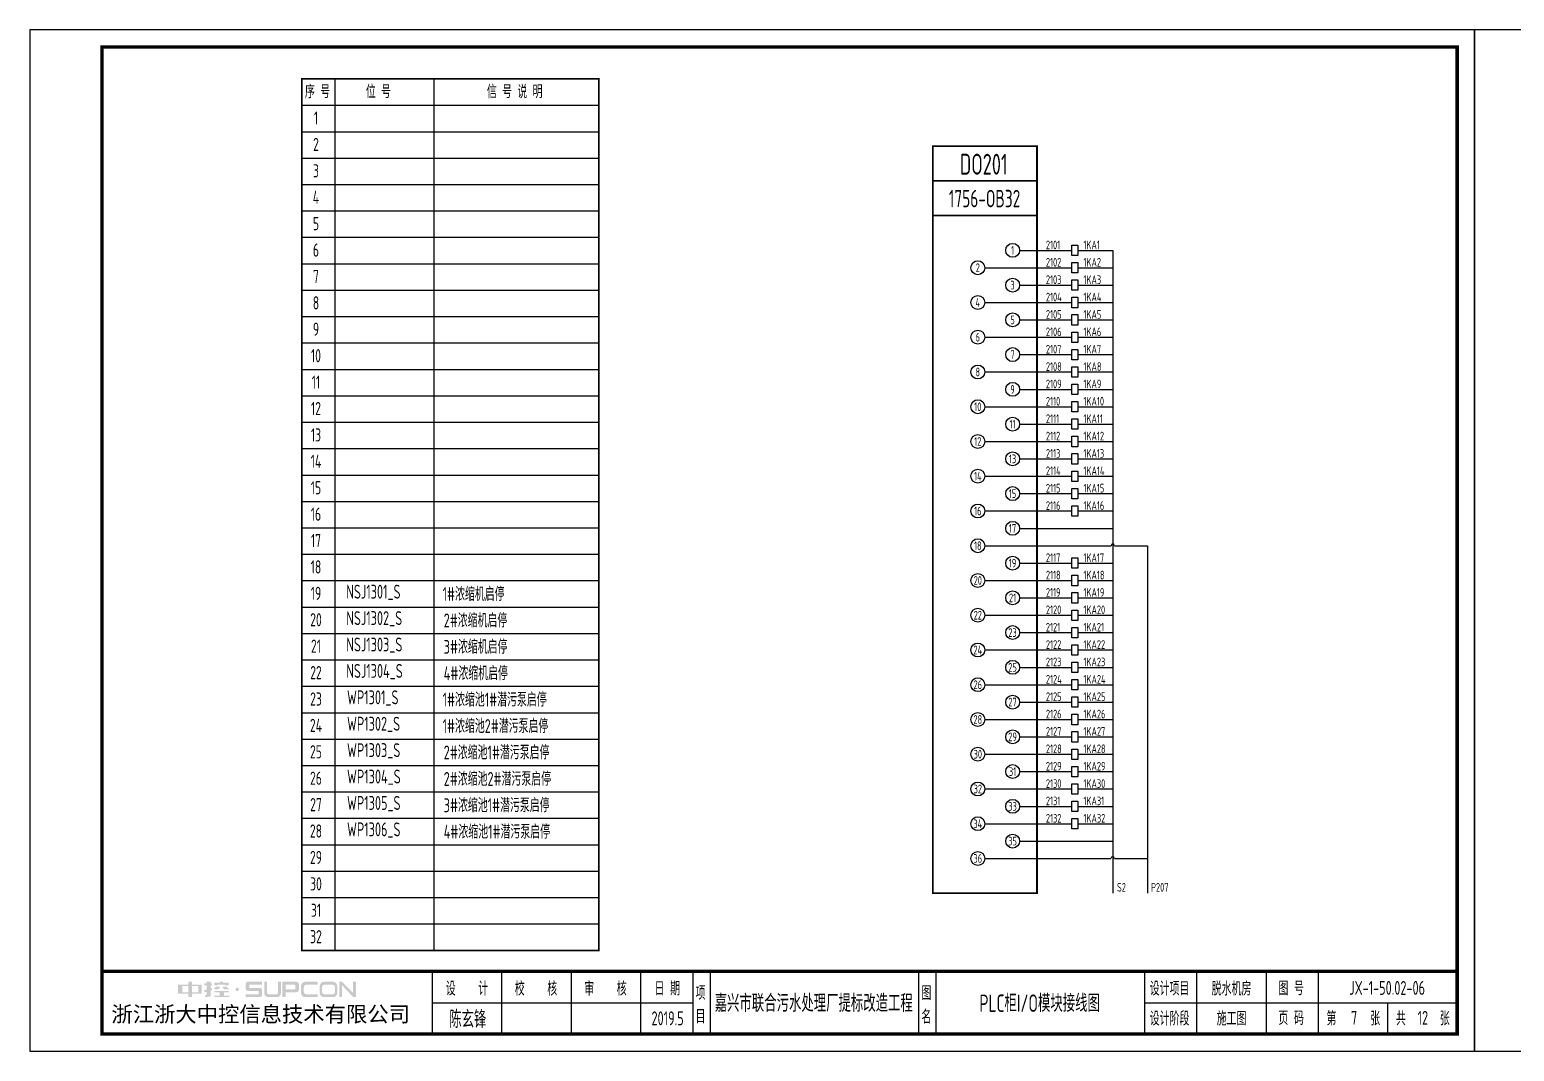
# Model space of a CAD drawing. Header units: millimetres. Extents: x 30557 to 235556, y -116603 to -73383.
# Drawn here: x 85978 to 90250, y -83067 to -80127 of the extents above; entities that cross this region are included whole.
import ezdxf
from ezdxf.enums import TextEntityAlignment as Align

# ---------------------------------------------------------------- set-up
doc = ezdxf.new("R2010")
doc.units = ezdxf.units.MM
doc.layers.add('1', color=3, linetype='Continuous')
doc.layers.add('_Drawing', color=7, linetype='Continuous', lineweight=25)
doc.styles.add('supcon', font='sceie.shx', dxfattribs={"width": 0.75, "height": 40, "bigfont": 'sceic.shx'})
doc.styles.add('Title', font='', dxfattribs={"height": 45})
doc.styles.get('Title').set_extended_font_data('SimHei')

# ---------------------------------------------------------------- blocks, each defined once
blk = doc.blocks.new('中控·SUPCON')
at = {"linetype": 'Continuous'}
h = blk.add_hatch(color=2, dxfattribs=at)
h.dxf.hatch_style = 1
h.paths.add_polyline_path([(34, 33), (20, 33), (20, 37), (15, 37), (15, 36), (15, 33), (0, 33), (0, 20), (13, 20), (15, 20), (15, 15), (20, 15), (20, 20), (22, 20), (34, 20)])
h.paths.add_polyline_path([(20, 30), (20, 31), (29, 31), (29, 22), (20, 22)], flags=16)
h.paths.add_polyline_path([(15, 30), (15, 22), (6, 22), (6, 31), (15, 31)], flags=16)
h.paths.add_polyline_path([(47, 32), (49, 32), (49, 35), (47, 35), (47, 37), (41, 37), (41, 35), (38, 35), (38, 32), (41, 32), (41, 25.8), (38, 25), (38, 22), (41, 22.8), (41, 18.3), (39, 17), (39, 15), (47, 16), (47, 24.5), (49, 25), (49, 28), (47, 27.5)])
h.paths.add_polyline_path([(61, 30), (55, 30), (52, 28), (52, 26), (58, 26)])
h.paths.add_polyline_path([(73, 28), (71, 28), (70, 30), (64, 30), (66, 26), (73, 26)])
h.paths.add_polyline_path([(73, 36), (64.6, 36), (64.6, 37), (60.4, 37), (60.4, 36), (52, 36), (52, 32), (56.8, 32), (56.8, 33.1), (68.2, 33.1), (68.2, 32), (73, 32)])
h.paths.add_polyline_path([(66, 22), (73, 22), (73, 24), (52, 24), (52, 22), (60, 22), (60, 17), (52, 17), (52, 15), (74, 15), (74, 17), (66, 17)])
h.paths.add_polyline_path([(82.7, 26.1, 1), (87.6, 26.1, 1)])
h.paths.add_polyline_path([(118, 28), (103.5, 28, -0.414214), (102.5, 29), (102.5, 32, -0.414214), (103.5, 33), (121, 33), (121, 37), (100.5, 37, 0.414214), (97.5, 34), (97.5, 27, 0.414214), (100.5, 24), (115, 24, -0.414214), (116, 23), (116, 20, -0.414214), (115, 19), (97.5, 19), (97.5, 15), (118, 15, 0.414214), (121, 18), (121, 25, 0.414214)])
h.paths.add_polyline_path([(128, 37), (124, 37), (124, 36), (124, 21, 0.414214), (130, 15), (142, 15, 0.414214), (148, 21), (148, 37), (144, 37), (144, 22, -0.414214), (141, 19), (131, 19, -0.414214), (128, 22)])
h.paths.add_polyline_path([(174, 26), (174, 33, 0.414214), (170, 37), (150, 37), (150, 36), (150, 15), (155, 15), (155, 22), (170, 22, 0.414214)])
h.paths.add_polyline_path([(167, 26), (155, 26), (155, 33), (167, 33, -0.414214), (169, 31), (169, 28, -0.414214)], flags=16)
h.paths.add_polyline_path([(201, 19), (185, 19, -0.414214), (181, 23), (181, 29, -0.414214), (185, 33), (201, 33), (201, 37), (183, 37, 0.414214), (177, 31), (177, 21, 0.414214), (183, 15), (201, 15)])
h.paths.add_polyline_path([(229, 21), (229, 31, 0.414214), (223, 37), (210, 37, 0.414214), (204, 31), (204, 21, 0.414214), (210, 15), (223, 15, 0.414214)])
h.paths.add_polyline_path([(207, 23), (207, 29, -0.414214), (211, 33), (222, 33, -0.414214), (226, 29), (226, 23, -0.414214), (222, 19), (211, 19, -0.414214)], flags=16)
h.paths.add_polyline_path([(236, 32.1), (252, 15), (256, 15), (256, 37), (252, 37), (252, 21), (236, 37), (232, 37), (232, 36), (232, 15), (236, 15)])
h = blk.add_hatch(color=2, dxfattribs=at)
h.dxf.hatch_style = 1
h.paths.add_polyline_path([(34, 33), (20, 33), (20, 37), (15, 37), (15, 36), (15, 33), (0, 33), (0, 20), (13, 20), (15, 20), (15, 15), (20, 15), (20, 20), (22, 20), (34, 20)])
h.paths.add_polyline_path([(20, 30), (20, 31), (29, 31), (29, 22), (20, 22)], flags=16)
h.paths.add_polyline_path([(15, 30), (15, 22), (6, 22), (6, 31), (15, 31)], flags=16)
h.paths.add_polyline_path([(47, 32), (49, 32), (49, 35), (47, 35), (47, 37), (41, 37), (41, 35), (38, 35), (38, 32), (41, 32), (41, 25.8), (38, 25), (38, 22), (41, 22.8), (41, 18.3), (39, 17), (39, 15), (47, 16), (47, 24.5), (49, 25), (49, 28), (47, 27.5)])
h.paths.add_polyline_path([(61, 30), (55, 30), (52, 28), (52, 26), (58, 26)])
h.paths.add_polyline_path([(73, 28), (71, 28), (70, 30), (64, 30), (66, 26), (73, 26)])
h.paths.add_polyline_path([(73, 36), (64.6, 36), (64.6, 37), (60.4, 37), (60.4, 36), (52, 36), (52, 32), (56.8, 32), (56.8, 33.1), (68.2, 33.1), (68.2, 32), (73, 32)])
h.paths.add_polyline_path([(66, 22), (73, 22), (73, 24), (52, 24), (52, 22), (60, 22), (60, 17), (52, 17), (52, 15), (74, 15), (74, 17), (66, 17)])
h.paths.add_polyline_path([(82.7, 26.1, 1), (87.6, 26.1, 1)])
h.paths.add_polyline_path([(118, 28), (103.5, 28, -0.414214), (102.5, 29), (102.5, 32, -0.414214), (103.5, 33), (121, 33), (121, 37), (100.5, 37, 0.414214), (97.5, 34), (97.5, 27, 0.414214), (100.5, 24), (115, 24, -0.414214), (116, 23), (116, 20, -0.414214), (115, 19), (97.5, 19), (97.5, 15), (118, 15, 0.414214), (121, 18), (121, 25, 0.414214)])
h.paths.add_polyline_path([(128, 37), (124, 37), (124, 36), (124, 21, 0.414214), (130, 15), (142, 15, 0.414214), (148, 21), (148, 37), (144, 37), (144, 22, -0.414214), (141, 19), (131, 19, -0.414214), (128, 22)])
h.paths.add_polyline_path([(174, 26), (174, 33, 0.414214), (170, 37), (150, 37), (150, 36), (150, 15), (155, 15), (155, 22), (170, 22, 0.414214)])
h.paths.add_polyline_path([(167, 26), (155, 26), (155, 33), (167, 33, -0.414214), (169, 31), (169, 28, -0.414214)], flags=16)
h.paths.add_polyline_path([(201, 19), (185, 19, -0.414214), (181, 23), (181, 29, -0.414214), (185, 33), (201, 33), (201, 37), (183, 37, 0.414214), (177, 31), (177, 21, 0.414214), (183, 15), (201, 15)])
h.paths.add_polyline_path([(229, 21), (229, 31, 0.414214), (223, 37), (210, 37, 0.414214), (204, 31), (204, 21, 0.414214), (210, 15), (223, 15, 0.414214)])
h.paths.add_polyline_path([(207, 23), (207, 29, -0.414214), (211, 33), (222, 33, -0.414214), (226, 29), (226, 23, -0.414214), (222, 19), (211, 19, -0.414214)], flags=16)
h.paths.add_polyline_path([(236, 32.1), (252, 15), (256, 15), (256, 37), (252, 37), (252, 21), (236, 37), (232, 37), (232, 36), (232, 15), (236, 15)])
h = blk.add_hatch(color=2, dxfattribs=at)
h.dxf.hatch_style = 1
h.paths.add_polyline_path([(34, 33), (20, 33), (20, 37), (15, 37), (15, 36), (15, 33), (0, 33), (0, 20), (13, 20), (15, 20), (15, 15), (20, 15), (20, 20), (22, 20), (34, 20)])
h.paths.add_polyline_path([(20, 30), (20, 31), (29, 31), (29, 22), (20, 22)], flags=16)
h.paths.add_polyline_path([(15, 30), (15, 22), (6, 22), (6, 31), (15, 31)], flags=16)
h.paths.add_polyline_path([(47, 32), (49, 32), (49, 35), (47, 35), (47, 37), (41, 37), (41, 35), (38, 35), (38, 32), (41, 32), (41, 25.8), (38, 25), (38, 22), (41, 22.8), (41, 18.3), (39, 17), (39, 15), (47, 16), (47, 24.5), (49, 25), (49, 28), (47, 27.5)])
h.paths.add_polyline_path([(61, 30), (55, 30), (52, 28), (52, 26), (58, 26)])
h.paths.add_polyline_path([(73, 28), (71, 28), (70, 30), (64, 30), (66, 26), (73, 26)])
h.paths.add_polyline_path([(73, 36), (64.6, 36), (64.6, 37), (60.4, 37), (60.4, 36), (52, 36), (52, 32), (56.8, 32), (56.8, 33.1), (68.2, 33.1), (68.2, 32), (73, 32)])
h.paths.add_polyline_path([(66, 22), (73, 22), (73, 24), (52, 24), (52, 22), (60, 22), (60, 17), (52, 17), (52, 15), (74, 15), (74, 17), (66, 17)])
h.paths.add_polyline_path([(82.7, 26.1, 1), (87.6, 26.1, 1)])
h.paths.add_polyline_path([(118, 28), (103.5, 28, -0.414214), (102.5, 29), (102.5, 32, -0.414214), (103.5, 33), (121, 33), (121, 37), (100.5, 37, 0.414214), (97.5, 34), (97.5, 27, 0.414214), (100.5, 24), (115, 24, -0.414214), (116, 23), (116, 20, -0.414214), (115, 19), (97.5, 19), (97.5, 15), (118, 15, 0.414214), (121, 18), (121, 25, 0.414214)])
h.paths.add_polyline_path([(128, 37), (124, 37), (124, 36), (124, 21, 0.414214), (130, 15), (142, 15, 0.414214), (148, 21), (148, 37), (144, 37), (144, 22, -0.414214), (141, 19), (131, 19, -0.414214), (128, 22)])
h.paths.add_polyline_path([(174, 26), (174, 33, 0.414214), (170, 37), (150, 37), (150, 36), (150, 15), (155, 15), (155, 22), (170, 22, 0.414214)])
h.paths.add_polyline_path([(167, 26), (155, 26), (155, 33), (167, 33, -0.414214), (169, 31), (169, 28, -0.414214)], flags=16)
h.paths.add_polyline_path([(201, 19), (185, 19, -0.414214), (181, 23), (181, 29, -0.414214), (185, 33), (201, 33), (201, 37), (183, 37, 0.414214), (177, 31), (177, 21, 0.414214), (183, 15), (201, 15)])
h.paths.add_polyline_path([(229, 21), (229, 31, 0.414214), (223, 37), (210, 37, 0.414214), (204, 31), (204, 21, 0.414214), (210, 15), (223, 15, 0.414214)])
h.paths.add_polyline_path([(207, 23), (207, 29, -0.414214), (211, 33), (222, 33, -0.414214), (226, 29), (226, 23, -0.414214), (222, 19), (211, 19, -0.414214)], flags=16)
h.paths.add_polyline_path([(236, 32.1), (252, 15), (256, 15), (256, 37), (252, 37), (252, 21), (236, 37), (232, 37), (232, 36), (232, 15), (236, 15)])
h = blk.add_hatch(color=2, dxfattribs=at)
h.dxf.hatch_style = 1
h.paths.add_polyline_path([(34, 33), (20, 33), (20, 37), (15, 37), (15, 36), (15, 33), (0, 33), (0, 20), (13, 20), (15, 20), (15, 15), (20, 15), (20, 20), (22, 20), (34, 20)])
h.paths.add_polyline_path([(20, 30), (20, 31), (29, 31), (29, 22), (20, 22)], flags=16)
h.paths.add_polyline_path([(15, 30), (15, 22), (6, 22), (6, 31), (15, 31)], flags=16)
h.paths.add_polyline_path([(47, 32), (49, 32), (49, 35), (47, 35), (47, 37), (41, 37), (41, 35), (38, 35), (38, 32), (41, 32), (41, 25.8), (38, 25), (38, 22), (41, 22.8), (41, 18.3), (39, 17), (39, 15), (47, 16), (47, 24.5), (49, 25), (49, 28), (47, 27.5)])
h.paths.add_polyline_path([(61, 30), (55, 30), (52, 28), (52, 26), (58, 26)])
h.paths.add_polyline_path([(73, 28), (71, 28), (70, 30), (64, 30), (66, 26), (73, 26)])
h.paths.add_polyline_path([(73, 36), (64.6, 36), (64.6, 37), (60.4, 37), (60.4, 36), (52, 36), (52, 32), (56.8, 32), (56.8, 33.1), (68.2, 33.1), (68.2, 32), (73, 32)])
h.paths.add_polyline_path([(66, 22), (73, 22), (73, 24), (52, 24), (52, 22), (60, 22), (60, 17), (52, 17), (52, 15), (74, 15), (74, 17), (66, 17)])
h.paths.add_polyline_path([(82.7, 26.1, 1), (87.6, 26.1, 1)])
h.paths.add_polyline_path([(118, 28), (103.5, 28, -0.414214), (102.5, 29), (102.5, 32, -0.414214), (103.5, 33), (121, 33), (121, 37), (100.5, 37, 0.414214), (97.5, 34), (97.5, 27, 0.414214), (100.5, 24), (115, 24, -0.414214), (116, 23), (116, 20, -0.414214), (115, 19), (97.5, 19), (97.5, 15), (118, 15, 0.414214), (121, 18), (121, 25, 0.414214)])
h.paths.add_polyline_path([(128, 37), (124, 37), (124, 36), (124, 21, 0.414214), (130, 15), (142, 15, 0.414214), (148, 21), (148, 37), (144, 37), (144, 22, -0.414214), (141, 19), (131, 19, -0.414214), (128, 22)])
h.paths.add_polyline_path([(174, 26), (174, 33, 0.414214), (170, 37), (150, 37), (150, 36), (150, 15), (155, 15), (155, 22), (170, 22, 0.414214)])
h.paths.add_polyline_path([(167, 26), (155, 26), (155, 33), (167, 33, -0.414214), (169, 31), (169, 28, -0.414214)], flags=16)
h.paths.add_polyline_path([(201, 19), (185, 19, -0.414214), (181, 23), (181, 29, -0.414214), (185, 33), (201, 33), (201, 37), (183, 37, 0.414214), (177, 31), (177, 21, 0.414214), (183, 15), (201, 15)])
h.paths.add_polyline_path([(229, 21), (229, 31, 0.414214), (223, 37), (210, 37, 0.414214), (204, 31), (204, 21, 0.414214), (210, 15), (223, 15, 0.414214)])
h.paths.add_polyline_path([(207, 23), (207, 29, -0.414214), (211, 33), (222, 33, -0.414214), (226, 29), (226, 23, -0.414214), (222, 19), (211, 19, -0.414214)], flags=16)
h.paths.add_polyline_path([(236, 32.1), (252, 15), (256, 15), (256, 37), (252, 37), (252, 21), (236, 37), (232, 37), (232, 36), (232, 15), (236, 15)])
h = blk.add_hatch(color=2, dxfattribs=at)
h.dxf.hatch_style = 1
h.paths.add_polyline_path([(34, 33), (20, 33), (20, 37), (15, 37), (15, 36), (15, 33), (0, 33), (0, 20), (13, 20), (15, 20), (15, 15), (20, 15), (20, 20), (22, 20), (34, 20)])
h.paths.add_polyline_path([(20, 30), (20, 31), (29, 31), (29, 22), (20, 22)], flags=16)
h.paths.add_polyline_path([(15, 30), (15, 22), (6, 22), (6, 31), (15, 31)], flags=16)
h.paths.add_polyline_path([(47, 32), (49, 32), (49, 35), (47, 35), (47, 37), (41, 37), (41, 35), (38, 35), (38, 32), (41, 32), (41, 25.8), (38, 25), (38, 22), (41, 22.8), (41, 18.3), (39, 17), (39, 15), (47, 16), (47, 24.5), (49, 25), (49, 28), (47, 27.5)])
h.paths.add_polyline_path([(61, 30), (55, 30), (52, 28), (52, 26), (58, 26)])
h.paths.add_polyline_path([(73, 28), (71, 28), (70, 30), (64, 30), (66, 26), (73, 26)])
h.paths.add_polyline_path([(73, 36), (64.6, 36), (64.6, 37), (60.4, 37), (60.4, 36), (52, 36), (52, 32), (56.8, 32), (56.8, 33.1), (68.2, 33.1), (68.2, 32), (73, 32)])
h.paths.add_polyline_path([(66, 22), (73, 22), (73, 24), (52, 24), (52, 22), (60, 22), (60, 17), (52, 17), (52, 15), (74, 15), (74, 17), (66, 17)])
h.paths.add_polyline_path([(82.7, 26.1, 1), (87.6, 26.1, 1)])
h.paths.add_polyline_path([(118, 28), (103.5, 28, -0.414214), (102.5, 29), (102.5, 32, -0.414214), (103.5, 33), (121, 33), (121, 37), (100.5, 37, 0.414214), (97.5, 34), (97.5, 27, 0.414214), (100.5, 24), (115, 24, -0.414214), (116, 23), (116, 20, -0.414214), (115, 19), (97.5, 19), (97.5, 15), (118, 15, 0.414214), (121, 18), (121, 25, 0.414214)])
h.paths.add_polyline_path([(128, 37), (124, 37), (124, 36), (124, 21, 0.414214), (130, 15), (142, 15, 0.414214), (148, 21), (148, 37), (144, 37), (144, 22, -0.414214), (141, 19), (131, 19, -0.414214), (128, 22)])
h.paths.add_polyline_path([(174, 26), (174, 33, 0.414214), (170, 37), (150, 37), (150, 36), (150, 15), (155, 15), (155, 22), (170, 22, 0.414214)])
h.paths.add_polyline_path([(167, 26), (155, 26), (155, 33), (167, 33, -0.414214), (169, 31), (169, 28, -0.414214)], flags=16)
h.paths.add_polyline_path([(201, 19), (185, 19, -0.414214), (181, 23), (181, 29, -0.414214), (185, 33), (201, 33), (201, 37), (183, 37, 0.414214), (177, 31), (177, 21, 0.414214), (183, 15), (201, 15)])
h.paths.add_polyline_path([(229, 21), (229, 31, 0.414214), (223, 37), (210, 37, 0.414214), (204, 31), (204, 21, 0.414214), (210, 15), (223, 15, 0.414214)])
h.paths.add_polyline_path([(207, 23), (207, 29, -0.414214), (211, 33), (222, 33, -0.414214), (226, 29), (226, 23, -0.414214), (222, 19), (211, 19, -0.414214)], flags=16)
h.paths.add_polyline_path([(236, 32.1), (252, 15), (256, 15), (256, 37), (252, 37), (252, 21), (236, 37), (232, 37), (232, 36), (232, 15), (236, 15)])
h = blk.add_hatch(color=2, dxfattribs=at)
h.dxf.hatch_style = 1
h.paths.add_polyline_path([(34, 33), (20, 33), (20, 37), (15, 37), (15, 36), (15, 33), (0, 33), (0, 20), (13, 20), (15, 20), (15, 15), (20, 15), (20, 20), (22, 20), (34, 20)])
h.paths.add_polyline_path([(20, 30), (20, 31), (29, 31), (29, 22), (20, 22)], flags=16)
h.paths.add_polyline_path([(15, 30), (15, 22), (6, 22), (6, 31), (15, 31)], flags=16)
h.paths.add_polyline_path([(47, 32), (49, 32), (49, 35), (47, 35), (47, 37), (41, 37), (41, 35), (38, 35), (38, 32), (41, 32), (41, 25.8), (38, 25), (38, 22), (41, 22.8), (41, 18.3), (39, 17), (39, 15), (47, 16), (47, 24.5), (49, 25), (49, 28), (47, 27.5)])
h.paths.add_polyline_path([(61, 30), (55, 30), (52, 28), (52, 26), (58, 26)])
h.paths.add_polyline_path([(73, 28), (71, 28), (70, 30), (64, 30), (66, 26), (73, 26)])
h.paths.add_polyline_path([(73, 36), (64.6, 36), (64.6, 37), (60.4, 37), (60.4, 36), (52, 36), (52, 32), (56.8, 32), (56.8, 33.1), (68.2, 33.1), (68.2, 32), (73, 32)])
h.paths.add_polyline_path([(66, 22), (73, 22), (73, 24), (52, 24), (52, 22), (60, 22), (60, 17), (52, 17), (52, 15), (74, 15), (74, 17), (66, 17)])
h.paths.add_polyline_path([(82.7, 26.1, 1), (87.6, 26.1, 1)])
h.paths.add_polyline_path([(118, 28), (103.5, 28, -0.414214), (102.5, 29), (102.5, 32, -0.414214), (103.5, 33), (121, 33), (121, 37), (100.5, 37, 0.414214), (97.5, 34), (97.5, 27, 0.414214), (100.5, 24), (115, 24, -0.414214), (116, 23), (116, 20, -0.414214), (115, 19), (97.5, 19), (97.5, 15), (118, 15, 0.414214), (121, 18), (121, 25, 0.414214)])
h.paths.add_polyline_path([(128, 37), (124, 37), (124, 36), (124, 21, 0.414214), (130, 15), (142, 15, 0.414214), (148, 21), (148, 37), (144, 37), (144, 22, -0.414214), (141, 19), (131, 19, -0.414214), (128, 22)])
h.paths.add_polyline_path([(174, 26), (174, 33, 0.414214), (170, 37), (150, 37), (150, 36), (150, 15), (155, 15), (155, 22), (170, 22, 0.414214)])
h.paths.add_polyline_path([(167, 26), (155, 26), (155, 33), (167, 33, -0.414214), (169, 31), (169, 28, -0.414214)], flags=16)
h.paths.add_polyline_path([(201, 19), (185, 19, -0.414214), (181, 23), (181, 29, -0.414214), (185, 33), (201, 33), (201, 37), (183, 37, 0.414214), (177, 31), (177, 21, 0.414214), (183, 15), (201, 15)])
h.paths.add_polyline_path([(229, 21), (229, 31, 0.414214), (223, 37), (210, 37, 0.414214), (204, 31), (204, 21, 0.414214), (210, 15), (223, 15, 0.414214)])
h.paths.add_polyline_path([(207, 23), (207, 29, -0.414214), (211, 33), (222, 33, -0.414214), (226, 29), (226, 23, -0.414214), (222, 19), (211, 19, -0.414214)], flags=16)
h.paths.add_polyline_path([(236, 32.1), (252, 15), (256, 15), (256, 37), (252, 37), (252, 21), (236, 37), (232, 37), (232, 36), (232, 15), (236, 15)])
blk = doc.blocks.new('supcon图框')
at = {"linetype": 'Continuous'}
for p, q in [((6145.7, 4361.7), (1987.7, 4361.7)), ((1987.7, 4361.7), (1987.7, 1421.7)), ((6145.7, 1421.7), (6145.7, 4361.7)), ((1987.7, 1421.7), (6145.7, 1421.7))]:
    blk.add_line(p, q, dxfattribs=at)
for p, q in [((3145.7, 1651.7), (3145.7, 1471.7)), ((3345.7, 1651.7), (3345.7, 1471.7)), ((3545.7, 1651.7), (3545.7, 1471.7)), ((3745.7, 1651.7), (3745.7, 1471.7)), ((3895.7, 1651.7), (3895.7, 1471.7)), ((3945.7, 1651.7), (3945.7, 1471.7)), ((4545.7, 1651.7), (4545.7, 1471.7)), ((4595.7, 1651.7), (4595.7, 1471.7)), ((5195.7, 1651.7), (5195.7, 1471.7)), ((5345.7, 1651.7), (5345.7, 1471.7)), ((5545.7, 1651.7), (5545.7, 1471.7)), ((5695.7, 1651.7), (5695.7, 1471.7)), ((3145.7, 1561.7), (3895.7, 1561.7)), ((5195.7, 1561.7), (6095.7, 1561.7)), ((5895.7, 1561.7), (5895.7, 1471.7))]:
    blk.add_line(p, q)
at = {"linetype": 'Continuous', "const_width": 10}
blk.add_lwpolyline([(2195.7, 4311.7), (6095.7, 4311.7), (6095.7, 1471.7), (2195.7, 1471.7)], close=True, dxfattribs=at)
blk.add_lwpolyline([(2195.7, 1651.7), (6095.7, 1651.7)], dxfattribs=at)
at = {"linetype": 'Continuous', "xscale": 2, "yscale": 2, "zscale": 2}
blk.add_blockref('中控·SUPCON', (2414.6, 1547.7), dxfattribs=at)
at = {"style": 'supcon', "width": 0.75}
for s, p in [('设    计', (3246.2, 1604.2)), ('校    核', (3444.8, 1604.2)), ('审    核', (3644.5, 1604.2)), ('日 期', (3822.5, 1604.2)), ('设计项目', (5268, 1604.2)), ('图 号', (5618, 1604.2)), ('项', (3918.2, 1590.7)), ('图', (4568.2, 1590.7)), ('目', (3918.2, 1522.9)), ('名', (4568.2, 1522.9)), ('设计阶段', (5268, 1518.1)), ('施工图', (5446.5, 1518.1)), ('页 码', (5618, 1518.1)), ('第      张', (5797, 1518.1)), ('共      张', (5997, 1518.1))]:
    blk.add_text(s, height=40, dxfattribs=at).set_placement(p, align=Align.MIDDLE)
at = {"style": 'Title'}
blk.add_text('浙江浙大中控信息技术有限公司', height=45, dxfattribs=at).set_placement((2222.8, 1506.2))
blk = doc.blocks.new('1756-OB32')
at = {"linetype": 'Continuous'}
for p, q in [((13708.2, 29269.5), (13858.2, 29269.5)), ((13608.2, 29219.5), (13858.2, 29219.5)), ((13708.2, 29169.5), (13858.2, 29169.5)), ((13608.2, 29119.5), (13858.2, 29119.5)), ((13708.2, 29069.5), (13858.2, 29069.5)), ((13608.2, 29019.5), (13858.2, 29019.5)), ((13708.2, 28969.5), (13858.2, 28969.5)), ((13608.2, 28919.5), (13858.2, 28919.5)), ((13708.2, 28869.5), (13858.2, 28869.5)), ((13608.2, 28819.5), (13858.2, 28819.5)), ((13708.2, 28769.5), (13858.2, 28769.5)), ((13608.2, 28719.5), (13858.2, 28719.5)), ((13708.2, 28669.5), (13858.2, 28669.5)), ((13608.2, 28619.5), (13858.2, 28619.5)), ((13708.2, 28569.5), (13858.2, 28569.5)), ((13608.2, 28519.5), (13858.2, 28519.5)), ((13708.2, 28369.5), (13858.2, 28369.5)), ((13608.2, 28319.5), (13858.2, 28319.5)), ((13708.2, 28269.5), (13858.2, 28269.5)), ((13608.2, 28219.5), (13858.2, 28219.5)), ((13708.2, 28169.5), (13858.2, 28169.5)), ((13608.2, 28119.5), (13858.2, 28119.5)), ((13708.2, 28069.5), (13858.2, 28069.5)), ((13608.2, 28019.5), (13858.2, 28019.5)), ((13708.2, 27969.5), (13858.2, 27969.5)), ((13608.2, 27919.5), (13858.2, 27919.5)), ((13708.2, 27869.5), (13858.2, 27869.5)), ((13608.2, 27819.5), (13858.2, 27819.5)), ((13708.2, 27769.5), (13858.2, 27769.5)), ((13608.2, 27719.5), (13858.2, 27719.5)), ((13708.2, 27669.5), (13858.2, 27669.5)), ((13608.2, 27619.5), (13858.2, 27619.5))]:
    blk.add_line(p, q, dxfattribs=at)
at = {"color": 5, "linetype": 'Continuous'}
for p, q in [((13876.2, 29269.5), (13976.2, 29269.5)), ((13976.2, 29269.5), (13976.2, 27419.5)), ((13876.2, 29219.5), (13976.2, 29219.5)), ((13876.2, 29169.5), (13976.2, 29169.5)), ((13876.2, 29119.5), (13976.2, 29119.5)), ((13876.2, 29069.5), (13976.2, 29069.5)), ((13876.2, 29019.5), (13976.2, 29019.5)), ((13876.2, 28969.5), (13976.2, 28969.5)), ((13876.2, 28919.5), (13976.2, 28919.5)), ((13876.2, 28869.5), (13976.2, 28869.5)), ((13876.2, 28819.5), (13976.2, 28819.5)), ((13876.2, 28769.5), (13976.2, 28769.5)), ((13876.2, 28719.5), (13976.2, 28719.5)), ((13876.2, 28669.5), (13976.2, 28669.5)), ((13876.2, 28619.5), (13976.2, 28619.5)), ((13876.2, 28569.5), (13976.2, 28569.5)), ((13876.2, 28519.5), (13976.2, 28519.5)), ((13708.2, 28469.5), (13976.2, 28469.5)), ((13876.2, 28369.5), (13976.2, 28369.5)), ((13876.2, 28319.5), (13976.2, 28319.5)), ((13876.2, 28269.5), (13976.2, 28269.5)), ((13876.2, 28219.5), (13976.2, 28219.5)), ((13876.2, 28169.5), (13976.2, 28169.5)), ((13876.2, 28119.5), (13976.2, 28119.5)), ((13876.2, 28069.5), (13976.2, 28069.5)), ((13876.2, 28019.5), (13976.2, 28019.5)), ((13876.2, 27969.5), (13976.2, 27969.5)), ((13876.2, 27919.5), (13976.2, 27919.5)), ((13876.2, 27869.5), (13976.2, 27869.5)), ((13876.2, 27819.5), (13976.2, 27819.5)), ((13876.2, 27769.5), (13976.2, 27769.5)), ((13876.2, 27719.5), (13976.2, 27719.5)), ((13876.2, 27669.5), (13976.2, 27669.5)), ((13876.2, 27619.5), (13976.2, 27619.5)), ((13708.2, 27569.5), (13976.2, 27569.5))]:
    blk.add_line(p, q, dxfattribs=at)
at = {"color": 37, "linetype": 'Continuous'}
for p, q in [((13981.2, 28419.5), (14076.2, 28419.5)), ((14076.2, 28419.5), (14076.2, 27419.5)), ((13608.2, 27519.5), (13971.2, 27519.5)), ((13981.2, 27519.5), (14076.2, 27519.5))]:
    blk.add_line(p, q, dxfattribs=at)
at = {"linetype": 'Continuous', "const_width": 5}
blk.add_lwpolyline([(13458.2, 29569.5), (13758.2, 29569.5), (13758.2, 27419.5), (13458.2, 27419.5)], close=True, dxfattribs=at)
for points in [[(13458.2, 29469.5), (13758.2, 29469.5)], [(13458.2, 29369.5), (13758.2, 29369.5)]]:
    blk.add_lwpolyline(points, dxfattribs=at)
at = {"linetype": 'Continuous'}
for points in [[(13858.2, 29284.5), (13876.2, 29284.5), (13876.2, 29254.5), (13858.2, 29254.5)], [(13858.2, 29234.5), (13876.2, 29234.5), (13876.2, 29204.5), (13858.2, 29204.5)], [(13858.2, 29184.5), (13876.2, 29184.5), (13876.2, 29154.5), (13858.2, 29154.5)], [(13858.2, 29134.5), (13876.2, 29134.5), (13876.2, 29104.5), (13858.2, 29104.5)], [(13858.2, 29084.5), (13876.2, 29084.5), (13876.2, 29054.5), (13858.2, 29054.5)], [(13858.2, 29034.5), (13876.2, 29034.5), (13876.2, 29004.5), (13858.2, 29004.5)], [(13858.2, 28984.5), (13876.2, 28984.5), (13876.2, 28954.5), (13858.2, 28954.5)], [(13858.2, 28934.5), (13876.2, 28934.5), (13876.2, 28904.5), (13858.2, 28904.5)], [(13858.2, 28884.5), (13876.2, 28884.5), (13876.2, 28854.5), (13858.2, 28854.5)], [(13858.2, 28834.5), (13876.2, 28834.5), (13876.2, 28804.5), (13858.2, 28804.5)], [(13858.2, 28784.5), (13876.2, 28784.5), (13876.2, 28754.5), (13858.2, 28754.5)], [(13858.2, 28734.5), (13876.2, 28734.5), (13876.2, 28704.5), (13858.2, 28704.5)], [(13858.2, 28684.5), (13876.2, 28684.5), (13876.2, 28654.5), (13858.2, 28654.5)], [(13858.2, 28634.5), (13876.2, 28634.5), (13876.2, 28604.5), (13858.2, 28604.5)], [(13858.2, 28584.5), (13876.2, 28584.5), (13876.2, 28554.5), (13858.2, 28554.5)], [(13858.2, 28534.5), (13876.2, 28534.5), (13876.2, 28504.5), (13858.2, 28504.5)], [(13858.2, 28384.5), (13876.2, 28384.5), (13876.2, 28354.5), (13858.2, 28354.5)], [(13858.2, 28334.5), (13876.2, 28334.5), (13876.2, 28304.5), (13858.2, 28304.5)], [(13858.2, 28284.5), (13876.2, 28284.5), (13876.2, 28254.5), (13858.2, 28254.5)], [(13858.2, 28234.5), (13876.2, 28234.5), (13876.2, 28204.5), (13858.2, 28204.5)], [(13858.2, 28184.5), (13876.2, 28184.5), (13876.2, 28154.5), (13858.2, 28154.5)], [(13858.2, 28134.5), (13876.2, 28134.5), (13876.2, 28104.5), (13858.2, 28104.5)], [(13858.2, 28084.5), (13876.2, 28084.5), (13876.2, 28054.5), (13858.2, 28054.5)], [(13858.2, 28034.5), (13876.2, 28034.5), (13876.2, 28004.5), (13858.2, 28004.5)], [(13858.2, 27984.5), (13876.2, 27984.5), (13876.2, 27954.5), (13858.2, 27954.5)], [(13858.2, 27934.5), (13876.2, 27934.5), (13876.2, 27904.5), (13858.2, 27904.5)], [(13858.2, 27884.5), (13876.2, 27884.5), (13876.2, 27854.5), (13858.2, 27854.5)], [(13858.2, 27834.5), (13876.2, 27834.5), (13876.2, 27804.5), (13858.2, 27804.5)], [(13858.2, 27784.5), (13876.2, 27784.5), (13876.2, 27754.5), (13858.2, 27754.5)], [(13858.2, 27734.5), (13876.2, 27734.5), (13876.2, 27704.5), (13858.2, 27704.5)], [(13858.2, 27684.5), (13876.2, 27684.5), (13876.2, 27654.5), (13858.2, 27654.5)], [(13858.2, 27634.5), (13876.2, 27634.5), (13876.2, 27604.5), (13858.2, 27604.5)]]:
    blk.add_lwpolyline(points, close=True, dxfattribs=at)
at = {"lineweight": -3}
for centre in [(13688.2, 29269.5), (13588.2, 29219.5), (13688.2, 29169.5), (13588.2, 29119.5), (13688.2, 29069.5), (13588.2, 29019.5), (13688.2, 28969.5), (13588.2, 28919.5), (13688.2, 28869.5), (13588.2, 28819.5), (13688.2, 28769.5), (13588.2, 28719.5), (13688.2, 28669.5), (13588.2, 28619.5), (13688.2, 28569.5), (13588.2, 28519.5), (13688.2, 28469.5), (13588.2, 28419.5), (13688.2, 28369.5), (13588.2, 28319.5), (13688.2, 28269.5), (13588.2, 28219.5), (13688.2, 28169.5), (13588.2, 28119.5), (13688.2, 28069.5), (13588.2, 28019.5), (13688.2, 27969.5), (13588.2, 27919.5), (13688.2, 27869.5), (13588.2, 27819.5), (13688.2, 27769.5), (13588.2, 27719.5), (13688.2, 27669.5), (13588.2, 27619.5), (13688.2, 27569.5), (13588.2, 27519.5)]:
    blk.add_circle(centre, 20, dxfattribs=at)
at = {"color": 37, "linetype": 'Continuous'}
blk.add_arc((13976.2, 27519.5), 5, 0, 180, dxfattribs=at)
at = {"color": 7, "style": 'supcon', "width": 0.75}
blk.add_text('1756-OB32', height=50, dxfattribs=at).set_placement((13607.3, 29418.6), align=Align.MIDDLE)
at = {"style": 'supcon', "width": 0.75}
for s, p in [('1', (13687.9, 29269.5)), ('2', (13587.9, 29219.5)), ('3', (13687.9, 29169.5)), ('4', (13587.9, 29119.5)), ('5', (13687.9, 29069.5)), ('6', (13587.9, 29019.5)), ('7', (13687.9, 28969.5)), ('8', (13587.9, 28919.5)), ('9', (13687.9, 28869.5)), ('10', (13587.9, 28819.5)), ('11', (13687.9, 28769.5)), ('12', (13587.9, 28719.5)), ('13', (13687.9, 28669.5)), ('14', (13587.9, 28619.5)), ('15', (13687.9, 28569.5)), ('16', (13587.9, 28519.5)), ('17', (13687.9, 28469.5)), ('18', (13587.9, 28419.5)), ('19', (13687.9, 28369.5)), ('20', (13587.9, 28319.5)), ('21', (13687.9, 28269.5)), ('22', (13587.9, 28219.5)), ('23', (13687.9, 28169.5)), ('24', (13587.9, 28119.5)), ('25', (13687.9, 28069.5)), ('26', (13587.9, 28019.5)), ('27', (13687.9, 27969.5)), ('28', (13587.9, 27919.5)), ('29', (13687.9, 27869.5)), ('30', (13587.9, 27819.5)), ('31', (13687.9, 27769.5)), ('32', (13587.9, 27719.5)), ('33', (13687.9, 27669.5)), ('34', (13587.9, 27619.5)), ('35', (13687.9, 27569.5)), ('36', (13587.9, 27519.5))]:
    blk.add_text(s, height=25, dxfattribs=at).set_placement(p, align=Align.MIDDLE)

msp = doc.modelspace()

# ---------------------------------------------------------------- linework, layer by layer
at = {"lineweight": -3}
for p, q in [((86855.7, -80268.9), (86855.7, -81028.9)), ((87140.7, -80268.9), (87140.7, -81028.9)), ((86760.7, -80344.9), (87615.7, -80344.9)), ((86760.7, -80420.9), (87615.7, -80420.9)), ((86760.7, -80496.9), (87615.7, -80496.9)), ((86760.7, -80572.9), (87615.7, -80572.9)), ((86760.7, -80648.9), (87615.7, -80648.9)), ((86760.7, -80724.9), (87615.7, -80724.9)), ((86760.7, -80800.9), (87615.7, -80800.9)), ((86760.7, -80876.9), (87615.7, -80876.9)), ((86760.7, -80952.9), (87615.7, -80952.9)), ((86760.7, -81028.9), (87615.7, -81028.9)), ((86855.7, -81028.9), (86855.7, -82776.9)), ((87140.7, -81028.9), (87140.7, -82776.9)), ((86760.7, -81104.9), (87615.7, -81104.9)), ((86760.7, -81180.9), (87615.7, -81180.9)), ((86760.7, -81256.9), (87615.7, -81256.9)), ((86760.7, -81332.9), (87615.7, -81332.9)), ((86760.7, -81408.9), (87615.7, -81408.9)), ((86760.7, -81484.9), (87615.7, -81484.9)), ((86760.7, -81560.9), (87615.7, -81560.9)), ((86760.7, -81636.9), (87615.7, -81636.9)), ((86760.7, -81712.9), (87615.7, -81712.9)), ((86760.7, -81788.9), (87615.7, -81788.9)), ((86760.7, -81864.9), (87615.7, -81864.9)), ((86760.7, -81940.9), (87615.7, -81940.9)), ((86760.7, -82016.9), (87615.7, -82016.9)), ((86760.7, -82092.9), (87615.7, -82092.9)), ((86760.7, -82168.9), (87615.7, -82168.9)), ((86760.7, -82244.9), (87615.7, -82244.9)), ((86760.7, -82320.9), (87615.7, -82320.9)), ((86760.7, -82396.9), (87615.7, -82396.9)), ((86760.7, -82472.9), (87615.7, -82472.9)), ((86760.7, -82548.9), (87615.7, -82548.9)), ((86760.7, -82624.9), (87615.7, -82624.9)), ((86760.7, -82700.9), (87615.7, -82700.9)), ((86760.7, -82776.9), (87615.7, -82776.9))]:
    msp.add_line(p, q, dxfattribs=at)
at = {"color": 37, "linetype": 'Continuous'}
msp.add_line((88726.3, -81612.4), (89089.4, -81612.4), dxfattribs=at)
at = {"lineweight": -3, "const_width": 4.75}
msp.add_lwpolyline([(86760.7, -80268.9), (86760.7, -82776.9), (87615.7, -82776.9), (87615.7, -80268.9)], close=True, dxfattribs=at)
at = {"color": 37, "linetype": 'Continuous'}
msp.add_arc((89094.4, -81612.4), 5, 0, 180, dxfattribs=at)

# ---------------------------------------------------------------- block references
for p in [(83989.8, -84489.1), (88147.8, -84489.1)]:
    msp.add_blockref('supcon图框', p)
at = {"color": 1}
msp.add_blockref('1756-OB32', (75118.1, -110031.9), dxfattribs=at)

# ---------------------------------------------------------------- texts
at = {"style": 'supcon', "width": 0.75}
for s, p in [('序 号', (86805.9, -80324.5)), ('位 号', (86981, -80324.5)), ('信 号 说 明', (87373.3, -80324.5)), ('1', (86801.4, -80400.5)), ('2', (86801.4, -80476.5)), ('3', (86801.4, -80552.5)), ('4', (86801.4, -80628.5)), ('5', (86801.4, -80704.5)), ('6', (86801.4, -80780.5)), ('7', (86801.4, -80856.5)), ('8', (86801.4, -80932.5)), ('9', (86801.4, -81008.5)), ('10', (86801.4, -81084.5)), ('11', (86801.4, -81160.5)), ('12', (86801.4, -81236.5)), ('13', (86801.4, -81312.5)), ('14', (86801.4, -81388.5)), ('15', (86801.4, -81464.5)), ('16', (86801.4, -81540.5)), ('17', (86801.4, -81616.5)), ('18', (86801.4, -81692.5)), ('19', (86801.4, -81768.5)), ('20', (86801.4, -81844.5)), ('21', (86801.4, -81920.5)), ('22', (86801.4, -81996.5)), ('23', (86801.4, -82072.5)), ('24', (86801.4, -82148.5)), ('25', (86801.4, -82224.5)), ('26', (86801.4, -82300.5)), ('27', (86801.4, -82376.5)), ('28', (86801.4, -82452.5)), ('29', (86801.4, -82528.5)), ('30', (86801.4, -82604.5)), ('31', (86801.4, -82680.5)), ('32', (86801.4, -82756.5))]:
    msp.add_text(s, height=38, dxfattribs=at).set_placement(p, align=Align.CENTER)
at = {"color": 3, "style": 'supcon', "width": 0.75}
for s, height, p in [('DO201', 60, (88723, -80514.4)), ('脱水机房', 40, (89436.2, -82884.9)), ('陈玄锋', 50, (87238.3, -82972.4)), ('2019.5', 40, (87813.3, -82972.4)), ('7', 40, (89788.8, -82971)), ('12', 40, (89986.8, -82971))]:
    msp.add_text(s, height=height, dxfattribs=at).set_placement(p, align=Align.MIDDLE)
at = {"linetype": 'Continuous', "style": 'supcon', "width": 0.75}
for s, p in [('NSJ1301_S', (86888.5, -81764.7)), ('1#浓缩机启停', (87165.8, -81771.4)), ('NSJ1302_S', (86888.5, -81840.7)), ('2#浓缩机启停', (87169, -81847.4)), ('NSJ1303_S', (86888.5, -81916.7)), ('3#浓缩机启停', (87169, -81923.4)), ('NSJ1304_S', (86888.5, -81992.7)), ('4#浓缩机启停', (87169, -81999.4)), ('WP1301_S', (86890.7, -82068.7)), ('1#浓缩池1#潜污泵启停', (87165.8, -82075.4)), ('WP1302_S', (86890.7, -82144.7)), ('1#浓缩池2#潜污泵启停', (87165.8, -82151.4)), ('WP1303_S', (86890.7, -82220.7)), ('2#浓缩池1#潜污泵启停', (87169, -82227.4)), ('WP1304_S', (86890.7, -82296.7)), ('2#浓缩池2#潜污泵启停', (87169, -82303.4)), ('WP1305_S', (86890.7, -82372.7)), ('3#浓缩池1#潜污泵启停', (87169, -82379.4)), ('WP1306_S', (86890.7, -82448.7)), ('4#浓缩池1#潜污泵启停', (87169, -82455.4))]:
    msp.add_text(s, height=40, dxfattribs=at).set_placement(p)
at = {"layer": '1', "color": 3, "style": 'supcon', "width": 0.75}
for s, p in [('2101', (88902, -80759.3)), ('1KA1', (89010.1, -80759.3)), ('2102', (88902, -80809.3)), ('1KA2', (89010.1, -80809.3)), ('2103', (88902, -80859.3)), ('1KA3', (89010.1, -80859.3)), ('2104', (88902, -80909.3)), ('1KA4', (89010.1, -80909.3)), ('2105', (88902, -80959.3)), ('1KA5', (89010.1, -80959.3)), ('2106', (88902, -81009.3)), ('1KA6', (89010.1, -81009.3)), ('2107', (88902, -81059.3)), ('1KA7', (89010.1, -81059.3)), ('2108', (88902, -81109.3)), ('1KA8', (89010.1, -81109.3)), ('1KA9', (89010.1, -81159.3)), ('2109', (88902, -81159.3)), ('2110', (88902, -81209.3)), ('1KA10', (89010.1, -81209.3)), ('2111', (88902, -81259.3)), ('1KA11', (89010.1, -81259.3)), ('2112', (88902, -81309.3)), ('1KA12', (89010.1, -81309.3)), ('2113', (88902, -81359.3)), ('1KA13', (89010.1, -81359.3)), ('2114', (88902, -81409.3)), ('1KA14', (89010.1, -81409.3)), ('2115', (88902, -81459.3)), ('1KA15', (89010.1, -81459.3)), ('2116', (88902, -81509.3)), ('1KA16', (89010.1, -81509.3)), ('2117', (88902, -81659.3)), ('1KA17', (89010.1, -81659.3)), ('2118', (88902, -81709.3)), ('1KA18', (89010.1, -81709.3)), ('2119', (88902, -81759.3)), ('1KA19', (89010.1, -81759.3)), ('2120', (88902, -81809.3)), ('1KA20', (89010.1, -81809.3)), ('2121', (88902, -81859.3)), ('1KA21', (89010.1, -81859.3)), ('2122', (88902, -81909.3)), ('1KA22', (89010.1, -81909.3)), ('2123', (88902, -81959.3)), ('1KA23', (89010.1, -81959.3)), ('2124', (88902, -82009.3)), ('1KA24', (89010.1, -82009.3)), ('2125', (88902, -82059.3)), ('1KA25', (89010.1, -82059.3)), ('2126', (88902, -82109.3)), ('1KA26', (89010.1, -82109.3)), ('2127', (88902, -82159.3)), ('1KA27', (89010.1, -82159.3)), ('2128', (88902, -82209.3)), ('1KA28', (89010.1, -82209.3)), ('2129', (88902, -82259.3)), ('1KA29', (89010.1, -82259.3)), ('2130', (88902, -82309.3)), ('1KA30', (89010.1, -82309.3)), ('2131', (88902, -82359.3)), ('1KA31', (89010.1, -82359.3)), ('2132', (88902, -82409.3)), ('1KA32', (89010.1, -82409.3)), ('S2', (89106.6, -82607.9)), ('P207', (89204.5, -82607.9))]:
    msp.add_text(s, height=25, dxfattribs=at).set_placement(p)
at = {"layer": '_Drawing', "color": 3, "style": 'supcon', "width": 0.75}
for s, height, p in [('JX-1-50.02-06', 40, (89884, -82884.9)), ('嘉兴市联合污水处理厂提标改造工程', 50, (88233.9, -82926.3)), ('PLC柜I/O模块接线图', 50, (88883.9, -82926.3))]:
    msp.add_text(s, height=height, dxfattribs=at).set_placement(p, align=Align.MIDDLE)

doc.saveas('drawing.dxf')
